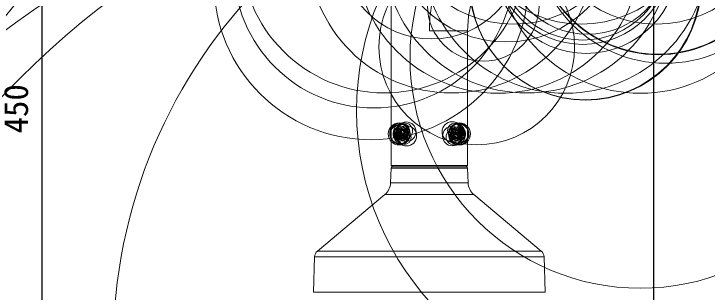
# Model space of a CAD drawing. Units: millimetres, scale not verified. Extents: x -11544 to 11819, y -1356 to 23431.
# Drawn here: x -9.7 to 42.9, y 35.1 to 56.2 of the extents above; entities that cross this region are included whole.
import ezdxf
from ezdxf.enums import TextEntityAlignment as Align

# ---------------------------------------------------------------- set-up
doc = ezdxf.new("R2010")
doc.units = ezdxf.units.MM
doc.header["$LTSCALE"] = 0.125
doc.layers.add('0-0_0', color=7, linetype='Continuous')
doc.layers.add('0-4_SUNPO', color=7, linetype='Continuous')
doc.layers.add('0-5_GAIKEI', color=1, linetype='Continuous', lineweight=18)
doc.styles.add('ＭＳ ゴシック', font='')
doc.styles.get('ＭＳ ゴシック').set_extended_font_data('MS Gothic')

# ---------------------------------------------------------------- blocks, each defined once
blk = doc.blocks.new('_Open30')
at = {"layer": '0-0_0'}
blk.add_line((0, 0), (-1, 0), dxfattribs=at)
blk.add_lwpolyline([(-1, 0.26795), (0, 0), (-1, -0.26795)], dxfattribs=at)
blk = doc.blocks.new('D4')
at = {"layer": '0-4_SUNPO'}
for p, q in [((103.3199, 190.9163), (103.3199, 135.697)), ((77.5168, 154.6055), (77.5168, 135.697)), ((80.0168, 136.947), (100.8199, 136.947))]:
    blk.add_line(p, q, dxfattribs=at)
at = {"layer": '0-4_SUNPO', "xscale": 2.5, "yscale": 2.5, "rotation": 180}
blk.add_blockref('_Open30', (77.5168, 136.947), dxfattribs=at)
at = {"layer": '0-4_SUNPO', "xscale": 2.5, "yscale": 2.5}
blk.add_blockref('_Open30', (103.3199, 136.947), dxfattribs=at)
at = {"layer": '0-4_SUNPO', "style": 'ＭＳ ゴシック'}
blk.add_text('258', height=1.833, dxfattribs=at).set_placement((88.5433, 137.447), align=Align.BOTTOM_LEFT)
blk = doc.blocks.new('D5')
at = {"layer": '0-4_SUNPO'}
for p, q in [((47.2205, 193.0198), (58.1595, 193.0198)), ((56.9095, 190.5198), (56.9095, 150.5051)), ((41.5171, 148.0051), (58.1595, 148.0051))]:
    blk.add_line(p, q, dxfattribs=at)
at = {"layer": '0-4_SUNPO', "xscale": 2.5, "yscale": 2.5}
for p, rotation in [((56.9095, 193.0198), 90), ((56.9095, 148.0051), 270)]:
    blk.add_blockref('_Open30', p, dxfattribs=dict(at, rotation=rotation))
at = {"layer": '0-4_SUNPO', "style": 'ＭＳ ゴシック'}
blk.add_text('450', height=1.833, rotation=90, dxfattribs=at).set_placement((56.4095, 168.6375), align=Align.BOTTOM_LEFT)

msp = doc.modelspace()

# ---------------------------------------------------------------- linework, layer by layer
at = {"layer": '0-5_GAIKEI', "color": 7}
for p, q in [((18.9218, 44.7012), (18.9218, 61.333)), ((24.7253, 44.7012), (24.7253, 54.9041)), ((18.9202, 44.5029), (18.8811, 43.3821)), ((19.0236, 44.5994), (18.9218, 44.7012)), ((19.0236, 44.5994), (19.0201, 44.5994)), ((24.6236, 44.5994), (24.7253, 44.7012)), ((24.627, 44.5994), (24.6236, 44.5994)), ((24.7269, 44.5029), (24.7661, 43.3821)), ((18.4531, 42.5047), (13.3343, 38.2095)), ((25.194, 42.5047), (30.3128, 38.2095)), ((13.1204, 37.7708), (13.0271, 35.0998)), ((30.5268, 37.7708), (30.6201, 35.0998))]:
    msp.add_line(p, q, dxfattribs=at)
at = {"layer": '0-5_GAIKEI'}
for p, q in [((24.7253, 54.9041), (21.8236, 54.9041)), ((19.3826, 47.5247), (19.701, 47.5247)), ((19.8026, 47.4997), (19.8071, 47.4997)), ((19.8071, 47.5997), (19.8779, 47.5997)), ((23.84, 47.5997), (23.7693, 47.5997)), ((23.8446, 47.4997), (23.84, 47.4997)), ((24.2646, 47.5247), (23.9462, 47.5247)), ((19.0672, 47.0994), (19.0673, 47.1046)), ((19.3472, 47.3305), (19.2057, 47.215)), ((19.2057, 47.215), (19.2057, 46.9839)), ((19.2057, 47.215), (19.418, 47.215)), ((19.2057, 46.9839), (19.3472, 46.8683)), ((19.2057, 46.9839), (19.418, 46.9839)), ((19.4887, 47.215), (19.3472, 47.3305)), ((19.3472, 46.8683), (19.4887, 46.9839)), ((19.4533, 47.2438), (19.418, 47.215)), ((19.418, 47.215), (19.418, 46.9839)), ((19.418, 46.9839), (19.4533, 46.955)), ((19.4887, 46.9839), (19.4887, 47.215)), ((24.2999, 47.3305), (24.1584, 47.215)), ((24.1584, 47.215), (24.1584, 46.9839)), ((24.1584, 46.9839), (24.2999, 46.8683)), ((24.2292, 47.215), (24.1938, 47.2438)), ((24.1938, 46.955), (24.2292, 46.9839)), ((24.4414, 47.215), (24.2292, 47.215)), ((24.2292, 46.9839), (24.2292, 47.215)), ((24.4414, 46.9839), (24.2292, 46.9839)), ((24.4414, 47.215), (24.2999, 47.3305)), ((24.2999, 46.8683), (24.4414, 46.9839)), ((24.4414, 46.9839), (24.4414, 47.215)), ((24.5799, 47.0994), (24.5799, 47.0943)), ((19.3826, 46.6742), (19.701, 46.6742)), ((19.8026, 46.6992), (19.8071, 46.6992)), ((19.8071, 46.5991), (19.8779, 46.5991)), ((23.84, 46.5991), (23.7693, 46.5991)), ((23.8446, 46.6992), (23.84, 46.6992)), ((24.2646, 46.6742), (23.9462, 46.6742)), ((24.7269, 44.5029), (18.9202, 44.5029)), ((24.7236, 44.6994), (18.9236, 44.6994)), ((24.6236, 44.5994), (19.0236, 44.5994)), ((24.7661, 43.3821), (18.8811, 43.3821)), ((25.194, 42.5047), (18.4531, 42.5047)), ((13.3343, 38.2095), (30.3128, 38.2095)), ((13.1204, 37.7708), (30.5268, 37.7708)), ((30.6201, 35.0998), (13.0271, 35.0998))]:
    msp.add_line(p, q, dxfattribs=at)
for centre, radius in [((28.2423, 64.3283), 8.9106), ((33.3454, 64.3283), 8.9106), ((39.0488, 64.3283), 8.9106), ((39.7493, 62.4358), 9.9826), ((18.4093, 61.071), 10.8658), ((23.5123, 61.071), 10.8658), ((27.0451, 61.0589), 10.8794), ((29.2158, 61.071), 10.8658), ((27.6304, 62.8471), 8.7777), ((32.1482, 61.0589), 10.8794), ((37.8516, 61.0589), 10.8794), ((19.3493, -76.2734), 146.8143), ((36.4022, -62.1442), 132.6849), ((18.4087, 11.6688), 58.8672), ((37.1606, 4.8971), 65.6394), ((17.4077, 58.5901), 11.9351), ((37.9871, 48.846), 21.6826), ((18.8348, -20.3221), 90.6691), ((36.8099, -25.936), 96.283), ((36.8946, -9.9559), 80.3027), ((18.2294, 34.6954), 35.6482), ((37.3691, 30.7955), 39.5486), ((17.6231, 59.6995), 10.6369), ((37.8318, 52.8654), 17.4738), ((29.8362, -319.4249), 388.9165), ((30.674, -202.7527), 272.2412), ((22.0002, 61.2704), 6.9675), ((33.6423, 58.4522), 8.759), ((33.7271, 60.2083), 7.0009), ((33.4675, 60.5433), 6.6606), ((25.4205, 53.6984), 7.422), ((25.9191, 56.8443), 4.2367), ((19.5348, 47.0994), 0.8374), ((19.5901, 47.1304), 0.7742), ((20.074, 47.2644), 0.7397), ((19.9515, 47.3303), 0.6006), ((23.5518, 47.2548), 0.763), ((23.746, 47.3613), 0.5416), ((24.1124, 47.0994), 0.8374), ((24.0442, 47.1406), 0.7579), ((19.6029, 47.0582), 0.7579), ((19.6185, 47.0972), 0.5513), ((19.6166, 47.102), 0.5493), ((19.5005, 47.0508), 0.4245), ((19.4984, 47.1494), 0.422), ((19.419, 47.2158), 0.3185), ((19.7077, 47.2694), 0.5921), ((19.3845, 47.2729), 0.2518), ((19.724, 46.9009), 0.5595), ((19.7652, 47.4089), 0.4413), ((20.0953, 46.944), 0.763), ((19.9012, 46.8376), 0.5416), ((19.8357, 47.416), 0.4566), ((19.7717, 47.4694), 0.3805), ((19.7706, 47.4982), 0.3516), ((23.5731, 46.9344), 0.7397), ((23.6957, 46.8685), 0.6006), ((24.057, 47.0684), 0.7742), ((23.9395, 46.9294), 0.5921), ((23.9232, 47.2979), 0.5595), ((23.8777, 47.4326), 0.4173), ((24.0286, 47.1016), 0.5513), ((24.0306, 47.0968), 0.5493), ((23.8624, 47.4733), 0.3801), ((23.8769, 47.5003), 0.3496), ((24.1467, 47.1481), 0.4245), ((24.1488, 47.0495), 0.422), ((24.2273, 47.2148), 0.3198), ((24.2617, 47.2707), 0.2541), ((24.2646, 47.2868), 0.2379), ((19.4199, 46.9841), 0.3198), ((19.3854, 46.9281), 0.2541), ((19.3826, 46.9121), 0.2379), ((19.7695, 46.7662), 0.4173), ((19.7848, 46.7256), 0.3801), ((19.7702, 46.6985), 0.3496), ((23.8114, 46.7829), 0.4566), ((23.882, 46.79), 0.4413), ((23.8755, 46.7295), 0.3805), ((23.8766, 46.7006), 0.3516), ((24.2281, 46.9831), 0.3185), ((24.2626, 46.926), 0.2518)]:
    msp.add_circle(centre, radius, dxfattribs=at)
at = {"layer": '0-5_GAIKEI', "color": 7}
for centre, radius in [((39.1786, 62.5001), 9.3933), ((39.175, 62.5287), 9.3839), ((26.5681, -643.0718), 713.1818), ((30.4888, -286.843), 356.9315), ((33.6784, 58.4294), 8.7647), ((33.4673, 60.6985), 6.4858), ((33.8303, 60.921), 6.2686)]:
    msp.add_circle(centre, radius, dxfattribs=at)
at = {"layer": '0-5_GAIKEI'}
msp.add_arc((32.7301, 54.9041), 10.9066, 158.51449, 180, dxfattribs=at)
at = {"layer": '0-5_GAIKEI', "color": 7}
for centre, radius, start, end in [((32.7301, 54.9041), 8.0048, 158.51449, 180), ((19.0201, 44.4994), 0.1, 90, 178), ((24.627, 44.4994), 0.1, 2, 90), ((17.6818, 43.4239), 1.2, 310, 358), ((25.9654, 43.4239), 1.2, 182, 230), ((13.72, 37.7498), 0.6, 130, 178), ((29.9272, 37.7498), 0.6, 2, 50)]:
    msp.add_arc(centre, radius, start, end, dxfattribs=at)
at = {"layer": '0-5_GAIKEI'}
msp.add_ellipse((19.3472, 47.0994), major_axis=(0, 0.3752), ratio=0.707107, dxfattribs=at)
for centre, major_axis, start_param, end_param in [((19.3826, 47.0994), (0, 0.4253), 3.1416291, 6.2832218), ((19.8779, 47.0994), (0, 0.7505), 0.0995254, 0.9683418), ((19.8071, 47.0994), (0, -0.5003), 3.1415927, 3.6964038), ((19.701, 47.0994), (0, -0.4253), 1.5707963, 3.1415927), ((19.8071, 47.0994), (0, -0.5003), 1.5707963, 3.1415927), ((19.8071, 47.0994), (0, -0.4002), 1.5707963, 3.1415927), ((19.8779, 47.0994), (0, -0.5003), 1.5707963, 3.1415927), ((23.7693, 47.0994), (0, 0.5003), 0, 1.5707963), ((23.84, 47.0994), (0, 0.5003), 0, 1.5707963), ((23.84, 47.0994), (0, 0.4002), 0, 1.5707963), ((23.9462, 47.0994), (0, 0.4253), 6.2831853, 7.8539816), ((23.7693, 47.0994), (0, -0.7505), 2.1732508, 3.0420669), ((23.84, 47.0994), (0, 0.5003), 5.7283741, 6.2831853), ((24.2646, 47.0994), (0, -0.4253), 3.1416291, 6.2832218), ((24.2999, 47.0994), (0, -0.3752), 1.5582073, 7.8413926), ((19.701, 47.0994), (0, 0.4253), 3.1415927, 4.712389), ((19.8071, 47.0994), (0, 0.5003), 3.1415927, 4.712389), ((19.8071, 47.0994), (0, 0.4002), 3.1415927, 4.712389), ((19.8779, 47.0994), (0, 0.5003), 3.1415927, 4.712389), ((23.7693, 47.0994), (0, -0.5003), 4.712389, 6.2831853), ((23.84, 47.0994), (0, -0.5003), 4.712389, 6.2831853), ((23.84, 47.0994), (0, -0.4002), 4.712389, 6.2831853), ((23.9462, 47.0994), (0, -0.4253), 4.712389, 6.2831853), ((19.8779, 47.0994), (0, 0.7505), 2.1732508, 3.0420669), ((19.8071, 47.0994), (0, 0.5003), 2.5867815, 3.1415927), ((23.7693, 47.0994), (0, -0.7505), 0.0995254, 0.9683418), ((23.84, 47.0994), (0, -0.5003), 6.2831853, 6.8379965)]:
    msp.add_ellipse(centre, major_axis=major_axis, ratio=0.707107, start_param=start_param, end_param=end_param, dxfattribs=at)

# ---------------------------------------------------------------- block references
at = {"layer": '0-4_SUNPO'}
for name in ['D5', 'D4']:
    msp.add_blockref(name, (-64.4897, -121.5057), dxfattribs=at)

doc.saveas('drawing.dxf')
